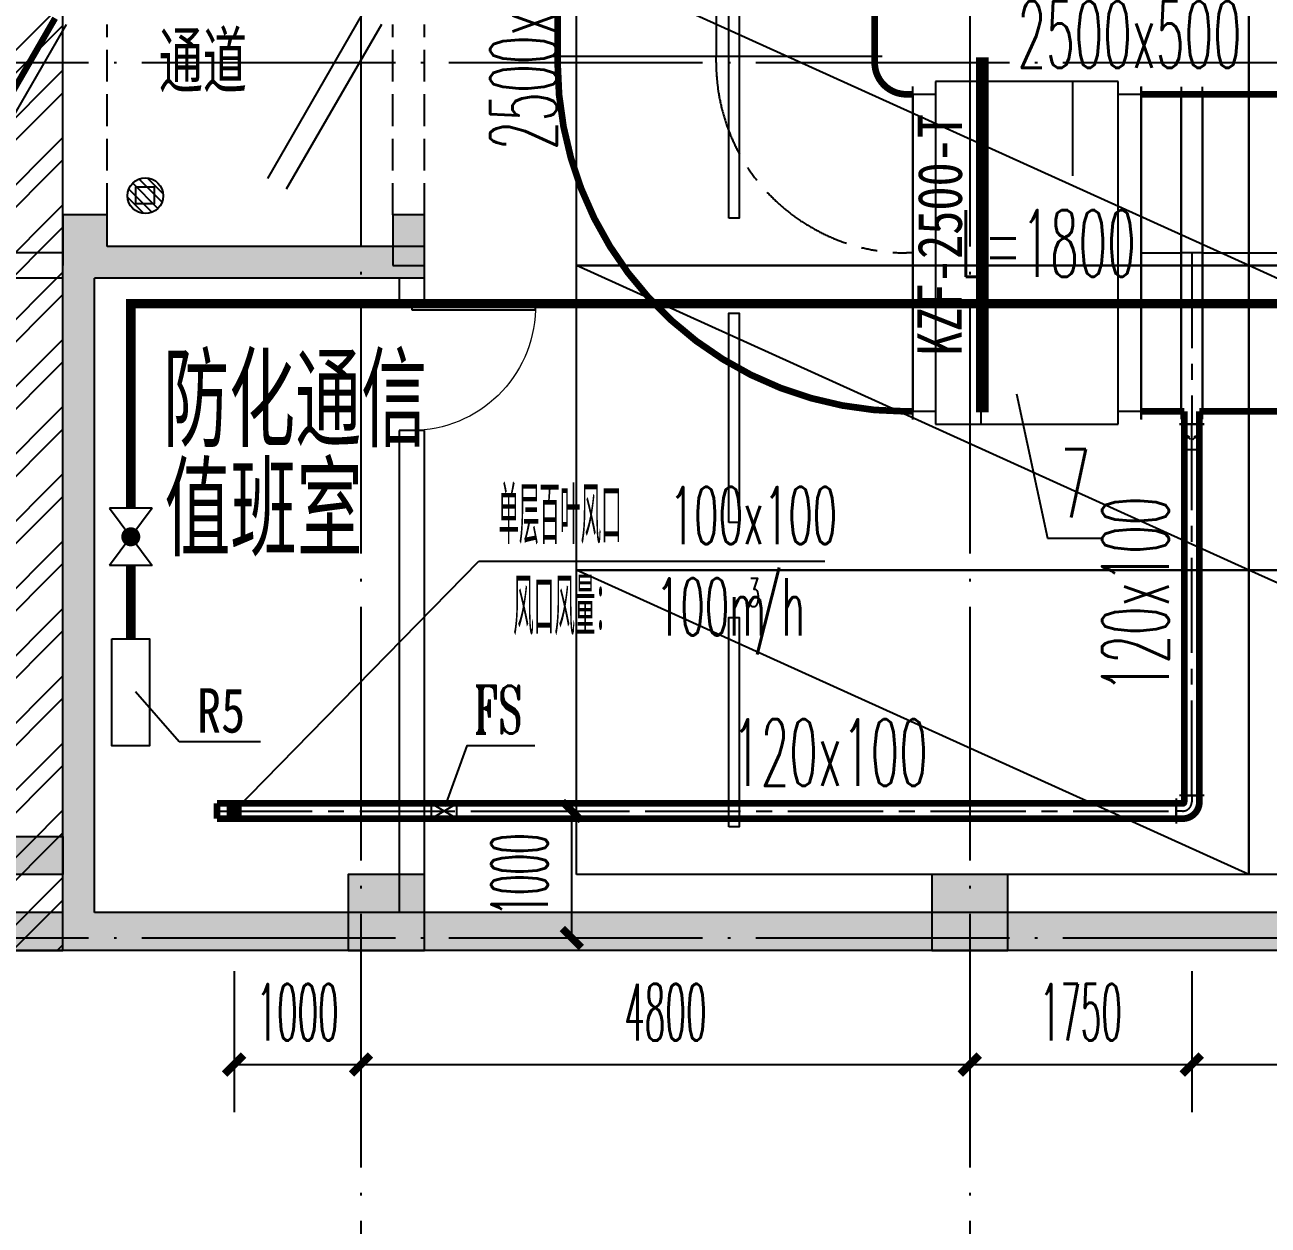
# Model space of a CAD drawing. Extents: x -888467 to -675969, y -675351 to -419232.
# Drawn here: x -827889 to -818087, y -492503 to -483041 of the extents above; entities that cross this region are included whole.
import ezdxf
from ezdxf.enums import TextEntityAlignment as Align

# ---------------------------------------------------------------- set-up
doc = ezdxf.new("R2010")
doc.units = 0
doc.header["$LTSCALE"] = 1000
for name, pattern in [('CENTER2', [1.125, 0.75, -0.125, 0.125, -0.125]), ('DASH', [0.35, 0.25, -0.1]), ('DOTE', [2.42, 2, -0.2, 0.02, -0.2])]:
    doc.linetypes.add(name, pattern=pattern)
doc.layers.get('0').update_dxf_attribs({"linetype": 'CONTINUOUS'})
doc.layers.get('Defpoints').update_dxf_attribs({"linetype": 'CONTINUOUS'})
for name, color, linetype in [('A-Pkng-Bdry', 132, 'CONTINUOUS'), ('A-WALL-PATT', 252, 'CONTINUOUS'), ('ACS_CN_FM', 3, 'CONTINUOUS'), ('ACS_COM', 7, 'CONTINUOUS'), ('ACS_COM_BZ', 3, 'CONTINUOUS'), ('DIM_LEAD', 3, 'CONTINUOUS'), ('DOTE', 252, 'CONTINUOUS'), ('DUCT-排风风口', 7, 'CONTINUOUS'), ('DUCT-送风中心线', 5, 'CENTER2'), ('DUCT-送风标注', 3, 'CONTINUOUS'), ('DUCT-送风法兰', 3, 'CONTINUOUS'), ('DUCT-送风管', 4, 'CONTINUOUS'), ('DUCT-送风管端线', 3, 'CONTINUOUS'), ('DUCT-送风阀门', 7, 'CONTINUOUS'), ('HZ', 3, 'CONTINUOUS'), ('PIPE-暖供水', 3, 'CONTINUOUS'), ('PUB_HATCH', 8, 'CONTINUOUS'), ('TH_DIM', 3, 'CONTINUOUS'), ('停车', 32, 'CONTINUOUS'), ('建筑层', 253, 'CONTINUOUS'), ('抗震支吊架', 2, 'CONTINUOUS'), ('结构柱子', 253, 'CONTINUOUS'), ('设备编号', 3, 'CONTINUOUS'), ('风量标注', 3, 'CONTINUOUS')]:
    doc.layers.add(name, color=color, linetype=linetype)
doc.styles.add('-黑体', font='', dxfattribs={"width": 0.8})
doc.styles.add('_TCH_DIM_T3', font='simplex.shx', dxfattribs={"width": 0.423529, "bigfont": 'gbcbig.shx'})
doc.styles.add('hxd', font='simplex.shx', dxfattribs={"width": 0.5, "bigfont": 'gbcbig.shx'})
doc.styles.add('HZF', font='simplex.shx', dxfattribs={"width": 0.5, "bigfont": 'gbcbig.shx'})
doc.styles.add('kzcad', font='', dxfattribs={"width": 0.8})
doc.styles.add('romant', font='romant.shx', dxfattribs={"width": 0.8, "bigfont": 'gbcbig.shx'})
doc.styles.get("Standard").update_dxf_attribs({"font": 'GBENOR', "bigfont": 'GBCBIG'})
doc.styles.get('-黑体').set_extended_font_data('SimHei')
doc.styles.get('kzcad').set_extended_font_data('SimSun')
doc.dimstyles.new('_TCH_ARCH&&150', dxfattribs={"dimtxt": 446.25, "dimasz": 150, "dimexe": 375, "dimexo": 450, "dimgap": 189.375, "dimtad": 1, "dimdec": 0, "dimzin": 0, "dimdsep": 46, "dimtxsty": '_TCH_DIM_T3', "dimblk": 'ARCHTICK', "dimcen": 0.09, "dimclrt": 7, "dimazin": 2, "dimtfac": 1, "dimtdec": 0, "dimtix": 1, "dimtmove": 2, "dimatfit": 3, "dimfxl": 1, "dimtolj": 1, "dimtzin": 0, "dimarcsym": 0})
pattern_1 = [(0, (-1303341.21, -1522689.866), (39.6875, 79.375), [0, -79.375])]

# ---------------------------------------------------------------- blocks, each defined once
blk = doc.blocks.new('ltcw')
at = {"layer": 'A-Pkng-Bdry', "color": 252}
blk.add_line((28605.2, 362729.5), (26205.2, 357429.5), dxfattribs=at)
for points in [[(28605.2, 357429.5), (26205.2, 357429.5), (26205.2, 362729.5), (28605.2, 362729.5)], [(28230.6, 358629.5), (26579.8, 358629.5), (26579.8, 358709.8), (28230.6, 358709.8)]]:
    blk.add_lwpolyline(points, close=True, dxfattribs=at)
blk = doc.blocks.new('$TwtSys$00000329')
for p, q in [((66.4, -66.3, 0), (-66.5, 66.6, 0)), ((87, -32.2, 0), (-32.9, 87.7, 0)), ((92.2, 11.6, 0), (11.4, 92.4, 0)), ((35, -87.1, 0), (-87.3, 35.2, 0)), ((-7.7, -94, 0), (-91.8, -9.9, 0))]:
    blk.add_line(p, q)
at = {"elevation": 0}
blk.add_lwpolyline([(-50.9, 47.6), (45.5, 47.6), (45.5, -42), (-50.9, -42)], close=True, dxfattribs=at)
blk.add_circle((0, 0.1, 0), 93.9)
blk = doc.blocks.new('QF1')
for p, q in [((-1.5, -1.125), (1.5, 1.125)), ((-1.5, 1.125), (1.5, -1.125)), ((-1.5, -1.125), (-1.5, 1.125)), ((1.5, -1.125), (1.5, 1.125))]:
    blk.add_line(p, q)
at = {"const_width": 0.5}
for points in [[(-0.25, 0, -1), (0.25, 0, -0.145221)], [(-0.25, 0, 1), (0.25, 0, 0.145221)]]:
    blk.add_lwpolyline(points, format="xyb", dxfattribs=at)
blk = doc.blocks.new('A$C2B1B7B0A')
at = {"layer": '结构柱子'}
h = blk.add_hatch(color=253, dxfattribs=at)
h.dxf.hatch_style = 1
h.paths.add_polyline_path([(31900, 10600), (31300, 10600), (31300, 10000), (31900, 10000)])
h = blk.add_hatch(color=253, dxfattribs=at)
h.dxf.hatch_style = 1
h.paths.add_polyline_path([(36500, 10600), (35900, 10600), (35900, 10000), (36500, 10000)])
at = {"layer": '结构柱子', "color": 253}
for points in [[(31900, 10601), (31300, 10601), (31300, 10001), (31900, 10001)], [(36500, 10600), (35900, 10600), (35900, 10000), (36500, 10000)]]:
    blk.add_lwpolyline(points, close=True, dxfattribs=at)
blk = doc.blocks.new('_ArchTick')
at = {"color": 0, "linetype": 'ByBlock', "const_width": 0.4}
blk.add_lwpolyline([(-0.5, -0.5), (0.5, 0.5)], dxfattribs=at)
blk = doc.blocks.new('*D506')
at = {"layer": 'Defpoints', "color": 0, "transparency": 16777216}
for p in [(-818689.1, -490051.2), (-816689.1, -490051.2), (-816689.1, -491237)]:
    blk.add_point(p, dxfattribs=at)
at = {"layer": 'TH_DIM', "color": 0, "lineweight": -2, "transparency": 16777216}
for p, q in [((-818689.1, -490501.2), (-818689.1, -491612)), ((-816689.1, -490501.2), (-816689.1, -491612)), ((-818689.1, -491237), (-816689.1, -491237))]:
    blk.add_line(p, q, dxfattribs=at)
at = {"layer": 'TH_DIM', "color": 0, "lineweight": -2, "transparency": 16777216, "xscale": 150, "yscale": 150, "zscale": 150, "rotation": 180}
blk.add_blockref('_ArchTick', (-818689.1, -491237), dxfattribs=at)
at = {"layer": 'TH_DIM', "color": 0, "lineweight": -2, "transparency": 16777216, "xscale": 150, "yscale": 150, "zscale": 150}
blk.add_blockref('_ArchTick', (-816689.1, -491237), dxfattribs=at)
at = {"layer": 'TH_DIM', "color": 7, "transparency": 16777216, "insert": (-817689.1, -490824.5), "char_height": 446.25, "attachment_point": 5, "style": '_TCH_DIM_T3'}
blk.add_mtext('\\A1;2000', dxfattribs=at)
blk = doc.blocks.new('*D507')
at = {"layer": 'Defpoints', "color": 0, "transparency": 16777216}
for p in [(-820439.1, -490051.2), (-818689.1, -490051.2), (-818689.1, -491237)]:
    blk.add_point(p, dxfattribs=at)
at = {"layer": 'TH_DIM', "color": 0, "lineweight": -2, "transparency": 16777216}
for p, q in [((-820439.1, -490501.2), (-820439.1, -491612)), ((-818689.1, -490501.2), (-818689.1, -491612)), ((-820439.1, -491237), (-818689.1, -491237))]:
    blk.add_line(p, q, dxfattribs=at)
at = {"layer": 'TH_DIM', "color": 0, "lineweight": -2, "transparency": 16777216, "xscale": 150, "yscale": 150, "zscale": 150, "rotation": 180}
blk.add_blockref('_ArchTick', (-820439.1, -491237), dxfattribs=at)
at = {"layer": 'TH_DIM', "color": 0, "lineweight": -2, "transparency": 16777216, "xscale": 150, "yscale": 150, "zscale": 150}
blk.add_blockref('_ArchTick', (-818689.1, -491237), dxfattribs=at)
at = {"layer": 'TH_DIM', "color": 7, "transparency": 16777216, "insert": (-819564.1, -490824.5), "char_height": 446.25, "attachment_point": 5, "style": '_TCH_DIM_T3'}
blk.add_mtext('\\A1;1750', dxfattribs=at)
blk = doc.blocks.new('*D508')
at = {"layer": 'Defpoints', "color": 0, "transparency": 16777216}
for p in [(-825239.1, -490051.2), (-820439.1, -490051.2), (-820439.1, -491237)]:
    blk.add_point(p, dxfattribs=at)
at = {"layer": 'TH_DIM', "color": 0, "lineweight": -2, "transparency": 16777216}
for p, q in [((-825239.1, -490501.2), (-825239.1, -491612)), ((-820439.1, -490501.2), (-820439.1, -491612)), ((-825239.1, -491237), (-820439.1, -491237))]:
    blk.add_line(p, q, dxfattribs=at)
at = {"layer": 'TH_DIM', "color": 0, "lineweight": -2, "transparency": 16777216, "xscale": 150, "yscale": 150, "zscale": 150, "rotation": 180}
blk.add_blockref('_ArchTick', (-825239.1, -491237), dxfattribs=at)
at = {"layer": 'TH_DIM', "color": 0, "lineweight": -2, "transparency": 16777216, "xscale": 150, "yscale": 150, "zscale": 150}
blk.add_blockref('_ArchTick', (-820439.1, -491237), dxfattribs=at)
at = {"layer": 'TH_DIM', "color": 7, "transparency": 16777216, "insert": (-822839.1, -490824.5), "char_height": 446.25, "attachment_point": 5, "style": '_TCH_DIM_T3'}
blk.add_mtext('\\A1;4800', dxfattribs=at)
blk = doc.blocks.new('*D509')
at = {"layer": 'Defpoints', "color": 0, "transparency": 16777216}
for p in [(-826239.1, -490051.2), (-825239.1, -490051.2), (-825239.1, -491237)]:
    blk.add_point(p, dxfattribs=at)
at = {"layer": 'TH_DIM', "color": 0, "lineweight": -2, "transparency": 16777216}
for p, q in [((-826239.1, -490501.2), (-826239.1, -491612)), ((-825239.1, -490501.2), (-825239.1, -491612)), ((-826239.1, -491237), (-825239.1, -491237))]:
    blk.add_line(p, q, dxfattribs=at)
at = {"layer": 'TH_DIM', "color": 0, "lineweight": -2, "transparency": 16777216, "xscale": 150, "yscale": 150, "zscale": 150, "rotation": 180}
blk.add_blockref('_ArchTick', (-826239.1, -491237), dxfattribs=at)
at = {"layer": 'TH_DIM', "color": 0, "lineweight": -2, "transparency": 16777216, "xscale": 150, "yscale": 150, "zscale": 150}
blk.add_blockref('_ArchTick', (-825239.1, -491237), dxfattribs=at)
at = {"layer": 'TH_DIM', "color": 7, "transparency": 16777216, "insert": (-825739.1, -490824.5), "char_height": 446.25, "attachment_point": 5, "style": '_TCH_DIM_T3'}
blk.add_mtext('\\A1;1000', dxfattribs=at)
blk = doc.blocks.new('*D519')
at = {"layer": 'Defpoints', "color": 0, "transparency": 16777216}
for p in [(-824762.7, -489238.7), (-823576.9, -489238.7), (-824762.7, -490238.7)]:
    blk.add_point(p, dxfattribs=at)
at = {"layer": 'TH_DIM', "color": 0, "lineweight": -2, "transparency": 16777216}
for p, q in [((-824312.7, -489238.7), (-823201.9, -489238.7)), ((-823576.9, -490238.7), (-823576.9, -489238.7)), ((-824312.7, -490238.7), (-823201.9, -490238.7))]:
    blk.add_line(p, q, dxfattribs=at)
at = {"layer": 'TH_DIM', "color": 0, "lineweight": -2, "transparency": 16777216, "xscale": 150, "yscale": 150, "zscale": 150}
for p, rotation in [((-823576.9, -489238.7), 90), ((-823576.9, -490238.7), 270)]:
    blk.add_blockref('_ArchTick', p, dxfattribs=dict(at, rotation=rotation))
at = {"layer": 'TH_DIM', "color": 7, "transparency": 16777216, "insert": (-823989.4, -489738.7), "char_height": 446.25, "attachment_point": 5, "rotation": 90, "style": '_TCH_DIM_T3'}
blk.add_mtext('\\A1;1000', dxfattribs=at)
blk = doc.blocks.new('$DorLib2D$00000180')
at = {"color": 0}
for p, q in [((-0.5571, 0.2418), (0.3089, 0.7418)), ((-0.5, 0.1429), (0.366, 0.6429))]:
    blk.add_line(p, q, dxfattribs=at)
blk = doc.blocks.new('$DorLib2D$00000193')
at = {"color": 0}
blk.add_line((-0.5, 0.1), (0.366, 0.6), dxfattribs=at)
at = {"color": 0, "const_width": 0.0333}
blk.add_lwpolyline([(-0.5333, 0.1577), (0.3327, 0.6577)], dxfattribs=at)
blk = doc.blocks.new('$DorLib2D$00000001')
for p, q in [((0.45, 0.975), (0.5, 0.975)), ((0.45, 0), (0.45, 0.975)), ((0.5, 0), (0.5, 0.975)), ((0.5, 0), (0.45, 0))]:
    blk.add_line(p, q)
at = {"lineweight": 13}
blk.add_arc((0.475, 0), 0.975, 91.46928, 180, dxfattribs=at)
blk = doc.blocks.new('$风口$00000108')
for p, q in [((-250, 135), (-190, 75)), ((-250, -135), (-250, 135)), ((200, 25), (-190, 25)), ((250, 135), (200, 75)), ((250, 135), (250, -135)), ((-250, -135), (-190, -75)), ((250, -135), (-250, -135)), ((200, -25), (-190, -25)), ((200, -75), (250, -135))]:
    blk.add_line(p, q)
at = {"linetype": 'Continuous'}
blk.add_line((250, 135), (-250, 135), dxfattribs=at)
at = {"lineweight": 40}
for p, q in [((-190, 75), (200, 75)), ((-190, -75), (-190, 75)), ((200, 75), (200, -75)), ((-190, -75), (200, -75))]:
    blk.add_line(p, q, dxfattribs=at)

msp = doc.modelspace()

# ---------------------------------------------------------------- hatches: boundary and pattern name
at = {"layer": 'A-WALL-PATT'}
for points in [[(-827239.1, -484788.7), (-827239.1, -484538.7), (-827589.1, -484538.7), (-827589.1, -484938.7), (-827389.1, -484922.1)], [(-824739.1, -484938.7), (-824739.1, -484538.7), (-824989.1, -484538.7), (-824989.1, -484938.7)], [(-824739.1, -484788.7), (-827239.1, -484788.7), (-827389.1, -484922.1), (-827339.1, -485038.7), (-824739.1, -485038.7)], [(-827464.1, -490138.7), (-827339.1, -490038.7), (-827339.1, -485038.7), (-827389.1, -484922.1), (-827589.1, -484938.7), (-827589.1, -490038.7)]]:
    msp.add_hatch(color=256, dxfattribs=at).paths.add_polyline_path(points)
at = {"layer": 'PIPE-暖供水', "linetype": 'Continuous'}
for points in [[(-827054, -485238.7), (-827091.5, -485238.7), (-827091.5, -485201.2)], [(-827054, -485238.7), (-827054, -485201.2), (-827091.5, -485201.2)]]:
    msp.add_hatch(color=256, dxfattribs=at).paths.add_polyline_path(points)
at = {"layer": 'PUB_HATCH'}
for points in [[(-827464.1, -490138.7), (-827589.1, -490038.7), (-830139.1, -490038.7), (-830139.1, -490338.7), (-827464.1, -490338.7)], [(-824839.1, -490338.7), (-824839.1, -490038.7), (-827339.1, -490038.7), (-827464.1, -490138.7), (-827464.1, -490338.7)], [(-775372.4, -490138.7), (-775539.1, -490038.7), (-824839.1, -490038.7), (-824839.1, -490338.7), (-775439.1, -490338.7)]]:
    msp.add_hatch(color=256, dxfattribs=at).paths.add_polyline_path(points)
at = {"layer": '建筑层'}
h = msp.add_hatch(dxfattribs=at)
h.set_pattern_fill('金属', color=253, scale=150)
h.set_pattern_definition([(45, (-2303341.2, -1522689.87), (-265.16504, 265.16504), []), (45, (-2303164.44, -1522689.87), (-265.16504, 265.16504), [])])
h.paths.add_polyline_path([(-856639.1, -500338.7), (-833339.1, -500338.7), (-833339.1, -490338.7), (-827589.1, -490338.7), (-827589.1, -464588.7), (-825339.1, -464588.7), (-825339.1, -456938.7), (-813289.1, -456938.7), (-813289.1, -457938.7), (-801039.1, -457938.7), (-801039.1, -453838.7), (-807889.1, -453838.7), (-807889.1, -445457.1), (-815151.3, -445457.1), (-814951.2, -445593), (-814666.4, -445817.7), (-814469.8, -445998), (-814237.9, -446243.2), (-814047.2, -446477.9), (-813868.8, -446733.2), (-813699, -447020.2), (-813530.3, -447370.3), (-813413.2, -447676.8), (-813239.1, -447934.9), (-813266.1, -448233.3), (-813239.1, -448388.7), (-813208.8, -448629.7), (-813189.1, -448809.9), (-813189.4, -448984.8), (-813189.1, -449038.7), (-813189.1, -453838.7), (-856639.1, -453838.7)])
h.paths.add_polyline_path([(-832839.1, -482538.7), (-839239.1, -482538.7), (-839239.1, -479588.7), (-832839.1, -479588.7)], flags=16)
h.paths.add_polyline_path([(-832839.1, -461638.7), (-839239.1, -461638.7), (-839239.1, -464588.7), (-832839.1, -464588.7)], flags=16)
at = {"layer": '建筑层', "linetype": 'DASH'}
h = msp.add_hatch(dxfattribs=at)
h.set_pattern_fill('DOTS', color=253, scale=50)
h.set_pattern_definition(pattern_1)
h.paths.add_polyline_path([(-831739.1, -489738.7), (-831739.1, -489438.7), (-848539.1, -489438.7), (-848539.1, -489738.7)])
h.paths.add_polyline_path([(-827589.1, -489738.7), (-827589.1, -489438.7), (-830239.1, -489438.7), (-830239.1, -489738.7)])
h = msp.add_hatch(dxfattribs=at)
h.set_pattern_fill('DOTS', color=253, scale=50)
h.set_pattern_definition(pattern_1)
h.paths.add_polyline_path([(-831739.1, -489738.7), (-831739.1, -489438.7), (-848539.1, -489438.7), (-848539.1, -489738.7)])
h.paths.add_polyline_path([(-827589.1, -489738.7), (-827589.1, -489438.7), (-830239.1, -489438.7), (-830239.1, -489738.7)])
at = {"layer": '建筑层'}
h = msp.add_hatch(color=253, dxfattribs=at)
h.dxf.hatch_style = 1
h.paths.add_polyline_path([(-824739.1, -489738.7), (-825339.1, -489738.7), (-825339.1, -490338.7), (-824739.1, -490338.7)])
h = msp.add_hatch(color=253, dxfattribs=at)
h.dxf.hatch_style = 1
h.paths.add_polyline_path([(-820139.1, -489738.7), (-820739.1, -489738.7), (-820739.1, -490338.7), (-820139.1, -490338.7)])

# ---------------------------------------------------------------- linework, layer by layer
at = {"layer": 'ACS_COM_BZ'}
for p, q in [((-824683.5, -489298.7, 3000), (-824683.5, -489178.7, 3000)), ((-824683.5, -489298.7, 3000), (-824483.5, -489178.7, 3000)), ((-824683.5, -489178.7, 3000), (-824483.5, -489298.7, 3000)), ((-824483.5, -489298.7, 3000), (-824483.5, -489178.7, 3000))]:
    msp.add_line(p, q, dxfattribs=at)
at = {"layer": 'DIM_LEAD'}
for p, q in [((-826673.8, -488691.9, 945.6), (-827016.7, -488298.4, 3945.6)), ((-826032.5, -488691.9, 945.6), (-826673.8, -488691.9, 945.6))]:
    msp.add_line(p, q, dxfattribs=at)
at = {"layer": 'DOTE', "linetype": 'DOTE'}
for p, q in [((-825239.1, -448908.1), (-825239.1, -497433.1)), ((-820439.1, -448908.1), (-820439.1, -497433.1)), ((-860846.2, -483338.7), (-713239.1, -483338.7)), ((-860846.2, -490238.7), (-713239.1, -490238.7))]:
    msp.add_line(p, q, dxfattribs=at)
at = {"layer": 'DUCT-送风中心线'}
for p, q in [((-822439.1, -481738.7), (-822439.1, -483288.5)), ((-822439.1, -483338.7), (-822439.1, -483288.7)), ((-820889.1, -484838.7), (-820939.1, -484838.7)), ((-819088.5, -484838.7), (-818773.3, -484838.7)), ((-818689.1, -484838.7), (-818773.1, -484838.7)), ((-818605.1, -484838.7), (-818689.1, -484838.7)), ((-818689.1, -484838.7), (-818689.1, -486188.7)), ((-818604.9, -484838.7), (-810214.3, -484838.7)), ((-818689.1, -489116.5), (-818689.1, -486188.9)), ((-818689.1, -489116.7), (-818689.1, -489166.7)), ((-826373.3, -489238.7), (-818811.3, -489238.7)), ((-818761.1, -489238.7), (-818811.1, -489238.7))]:
    msp.add_line(p, q, dxfattribs=at)
for centre, radius, start, end in [((-820939.1, -483338.7), 1500, 180, 270), ((-818761.1, -489166.7), 72, 270, 0)]:
    msp.add_arc(centre, radius, start, end, dxfattribs=at)
at = {"layer": 'DUCT-送风标注', "color": 3, "elevation": 0}
msp.add_lwpolyline([(-827202.9, -487881), (-826905.2, -487881), (-826905.2, -488724.6), (-827202.9, -488724.6)], close=True, dxfattribs=at)
at = {"layer": 'DUCT-送风法兰'}
for p, q in [((-823749.1, -483288.6), (-821129.1, -483288.6)), ((-820889, -486148.7), (-820889, -483528.7)), ((-820888.8, -486148.7), (-820888.8, -483528.7)), ((-819088.6, -486148.7), (-819088.6, -483528.7)), ((-818773.2, -483528.7), (-818773.2, -486148.7)), ((-818605, -486148.7), (-818605, -483528.7)), ((-818786.6, -486188.6), (-818591.6, -486188.6)), ((-818786.6, -486188.8), (-818591.6, -486188.8)), ((-818591.6, -486188.8), (-818786.6, -486188.8)), ((-818591.6, -489116.6), (-818786.6, -489116.6)), ((-818811.2, -489141.2), (-818811.2, -489336.2))]:
    msp.add_line(p, q, dxfattribs=at)
at = {"layer": 'DUCT-送风管'}
for p, q in [((-818749.1, -486388.9, -3000), (-818749.1, -486188.9, -3000)), ((-818629.1, -486188.9, -3000), (-818629.1, -486388.9, -3000))]:
    msp.add_line(p, q, dxfattribs=at)
at = {"layer": 'DUCT-送风管', "const_width": 52.5}
for points in [[(-823689.1, -481738.7), (-823689.1, -483288.5)], [(-821189.1, -483288.5), (-821189.1, -481738.7)], [(-823689.1, -483338.7), (-823689.1, -483288.7)], [(-821189.1, -483288.7), (-821189.1, -483338.7)], [(-820939.1, -483588.7), (-820889.1, -483588.7)], [(-818773.3, -483588.7), (-819088.5, -483588.7)], [(-818773.1, -483588.7), (-818605.1, -483588.7)], [(-810214.3, -483588.7), (-818604.9, -483588.7)], [(-820889.1, -486088.7), (-820939.1, -486088.7)], [(-819088.5, -486088.7), (-818773.3, -486088.7)], [(-818749.1, -486088.7), (-818773.1, -486088.7)], [(-818749.1, -486188.7), (-818749.1, -486088.7)], [(-818605.1, -486088.7), (-818629.1, -486088.7)], [(-818629.1, -486088.7), (-818629.1, -486188.7)], [(-818604.9, -486088.7), (-810214.3, -486088.7)], [(-818749.1, -486188.9), (-818749.1, -489116.5)], [(-818629.1, -489116.5), (-818629.1, -486188.9)], [(-818749.1, -489166.7), (-818749.1, -489116.7)], [(-818629.1, -489116.7), (-818629.1, -489166.7)], [(-818811.3, -489178.7), (-826373.3, -489178.7)], [(-826373.3, -489178.7), (-826373.3, -489298.7)], [(-818811.1, -489178.7), (-818761.1, -489178.7)], [(-826373.3, -489298.7), (-818811.3, -489298.7)], [(-818761.1, -489298.7), (-818811.1, -489298.7)]]:
    msp.add_lwpolyline(points, dxfattribs=at)
at = {"layer": 'DUCT-送风管', "extrusion": (0, 0, -1), "const_width": 52.5}
for points in [[(820939.1, -486088.7, 0.414214), (823689.1, -483338.7)], [(820939.1, -483588.7, 0.414214), (821189.1, -483338.7)], [(818749.1, -489166.7, 0.414214), (818761.1, -489178.7)], [(818629.1, -489166.7, 0.414214), (818761.1, -489298.7)]]:
    msp.add_lwpolyline(points, format="xyb", dxfattribs=at)
at = {"layer": 'DUCT-送风管端线'}
for p, q in [((-823689.1, -483288.5), (-821189.1, -483288.5)), ((-823689.1, -483288.7), (-821189.1, -483288.7)), ((-820889.1, -486088.7), (-820889.1, -483588.7)), ((-820888.7, -483588.7), (-820888.7, -486088.7)), ((-819088.7, -483588.7), (-819088.7, -486088.7)), ((-819088.5, -483588.7), (-819088.5, -486088.7)), ((-818773.3, -486088.7), (-818773.3, -483588.7)), ((-818773.1, -486088.7), (-818773.1, -483588.7)), ((-818605.1, -483588.7), (-818605.1, -486088.7)), ((-818604.9, -483588.7), (-818604.9, -486088.7)), ((-818629.1, -486188.7), (-818749.1, -486188.7)), ((-818749.1, -486188.9, -3000), (-818629.1, -486188.9, -3000)), ((-818629.1, -486188.9), (-818749.1, -486188.9)), ((-818749.1, -486388.9, -3000), (-818629.1, -486388.9, -3000)), ((-818749.1, -489116.5), (-818629.1, -489116.5)), ((-818629.1, -489116.7), (-818749.1, -489116.7)), ((-818811.3, -489298.7), (-818811.3, -489178.7)), ((-818811.1, -489298.7), (-818811.1, -489178.7))]:
    msp.add_line(p, q, dxfattribs=at)
at = {"layer": 'DUCT-送风阀门'}
for p, q in [((-820888.7, -486151.2), (-820888.7, -483526.2)), ((-820708.7, -483488.7), (-820708.7, -486188.7)), ((-819268.7, -483488.7), (-820708.7, -483488.7)), ((-819628.7, -483488.7), (-819628.7, -484231.2)), ((-819268.7, -486188.7), (-819268.7, -483488.7)), ((-819088.7, -483526.2), (-819088.7, -486151.2)), ((-820888.7, -483588.7), (-820708.7, -483588.7)), ((-819268.7, -483588.7), (-819088.7, -483588.7)), ((-820348.7, -486188.7), (-820348.7, -485446.2)), ((-820708.7, -486088.7), (-820888.7, -486088.7)), ((-819088.7, -486088.7), (-819268.7, -486088.7)), ((-820708.7, -486188.7), (-819268.7, -486188.7)), ((-818698.1, -486309.9, -3000), (-818740.1, -486267.9, -3000)), ((-818680.1, -486309.9, -3000), (-818638.1, -486267.9, -3000)), ((-818725.7, -486288, -3000), (-818725.4, -486286.8, -3000)), ((-818725.7, -486289.2, -3000), (-818725.7, -486288, -3000)), ((-818725.6, -486290.5, -3000), (-818725.7, -486289.2, -3000)), ((-818725.1, -486291.7, -3000), (-818725.6, -486290.5, -3000)), ((-818725.4, -486286.8, -3000), (-818724.9, -486285.6, -3000)), ((-818724.5, -486292.8, -3000), (-818725.1, -486291.7, -3000)), ((-818724.9, -486285.6, -3000), (-818724.1, -486284.6, -3000)), ((-818723.7, -486293.7, -3000), (-818724.5, -486292.8, -3000)), ((-818724.1, -486284.6, -3000), (-818723.2, -486283.7, -3000)), ((-818722.7, -486294.5, -3000), (-818723.7, -486293.7, -3000)), ((-818723.6, -486288.3, -3000), (-818723.4, -486287.5, -3000)), ((-818723.6, -486289.1, -3000), (-818723.6, -486288.3, -3000)), ((-818723.5, -486290, -3000), (-818723.6, -486289.1, -3000)), ((-818723.2, -486290.8, -3000), (-818723.5, -486290, -3000)), ((-818723.4, -486287.5, -3000), (-818723, -486286.7, -3000)), ((-818723.2, -486283.7, -3000), (-818722.1, -486283, -3000)), ((-818722.8, -486291.5, -3000), (-818723.2, -486290.8, -3000)), ((-818723, -486286.7, -3000), (-818722.5, -486286, -3000)), ((-818722.2, -486292.2, -3000), (-818722.8, -486291.5, -3000)), ((-818721.6, -486295.1, -3000), (-818722.7, -486294.5, -3000)), ((-818722.5, -486286, -3000), (-818721.9, -486285.4, -3000)), ((-818722.3, -486288.5, -3000), (-818722.1, -486287.9, -3000)), ((-818722.3, -486289.1, -3000), (-818722.3, -486288.5, -3000)), ((-818722.2, -486289.7, -3000), (-818722.3, -486289.1, -3000)), ((-818722, -486290.3, -3000), (-818722.2, -486289.7, -3000)), ((-818721.5, -486292.7, -3000), (-818722.2, -486292.2, -3000)), ((-818722.1, -486283, -3000), (-818721, -486282.5, -3000)), ((-818722.1, -486287.9, -3000), (-818721.9, -486287.3, -3000)), ((-818721.7, -486290.8, -3000), (-818722, -486290.3, -3000)), ((-818721.9, -486285.4, -3000), (-818721.2, -486284.9, -3000)), ((-818721.9, -486287.3, -3000), (-818721.5, -486286.8, -3000)), ((-818721.3, -486291.3, -3000), (-818721.7, -486290.8, -3000)), ((-818720.4, -486295.5, -3000), (-818721.6, -486295.1, -3000)), ((-818721.5, -486286.8, -3000), (-818721.1, -486286.4, -3000)), ((-818720.8, -486293.1, -3000), (-818721.5, -486292.7, -3000)), ((-818720.8, -486291.6, -3000), (-818721.3, -486291.3, -3000)), ((-818721.2, -486284.9, -3000), (-818720.4, -486284.6, -3000)), ((-818721.1, -486286.4, -3000), (-818720.6, -486286.1, -3000)), ((-818721, -486282.5, -3000), (-818719.7, -486282.3, -3000)), ((-818720.3, -486291.9, -3000), (-818720.8, -486291.6, -3000)), ((-818720, -486293.3, -3000), (-818720.8, -486293.1, -3000)), ((-818720.6, -486286.1, -3000), (-818720, -486285.8, -3000)), ((-818720.4, -486284.6, -3000), (-818719.5, -486284.4, -3000)), ((-818719.1, -486295.6, -3000), (-818720.4, -486295.5, -3000)), ((-818719.7, -486292.1, -3000), (-818720.3, -486291.9, -3000)), ((-818720, -486285.8, -3000), (-818719.4, -486285.7, -3000)), ((-818719.1, -486293.4, -3000), (-818720, -486293.3, -3000)), ((-818719.7, -486282.3, -3000), (-818718.5, -486282.3, -3000)), ((-818719.1, -486292.1, -3000), (-818719.7, -486292.1, -3000)), ((-818719.5, -486284.4, -3000), (-818718.7, -486284.4, -3000)), ((-818719.4, -486285.7, -3000), (-818718.8, -486285.7, -3000)), ((-818718.5, -486292.1, -3000), (-818719.1, -486292.1, -3000)), ((-818718.2, -486293.3, -3000), (-818719.1, -486293.4, -3000)), ((-818717.8, -486295.5, -3000), (-818719.1, -486295.6, -3000)), ((-818718.8, -486285.7, -3000), (-818718.2, -486285.8, -3000)), ((-818718.7, -486284.4, -3000), (-818717.8, -486284.6, -3000)), ((-818718.5, -486282.3, -3000), (-818717.2, -486282.5, -3000)), ((-818717.9, -486291.9, -3000), (-818718.5, -486292.1, -3000)), ((-818718.2, -486285.8, -3000), (-818717.6, -486286.1, -3000)), ((-818717.4, -486293.1, -3000), (-818718.2, -486293.3, -3000)), ((-818717.4, -486291.6, -3000), (-818717.9, -486291.9, -3000)), ((-818717.8, -486284.6, -3000), (-818717, -486284.9, -3000)), ((-818716.6, -486295.1, -3000), (-818717.8, -486295.5, -3000)), ((-818717.6, -486286.1, -3000), (-818717.1, -486286.4, -3000)), ((-818716.9, -486291.3, -3000), (-818717.4, -486291.6, -3000)), ((-818716.7, -486292.7, -3000), (-818717.4, -486293.1, -3000)), ((-818717.2, -486282.5, -3000), (-818716.1, -486283, -3000)), ((-818717.1, -486286.4, -3000), (-818716.7, -486286.8, -3000)), ((-818717, -486284.9, -3000), (-818716.3, -486285.4, -3000)), ((-818716.5, -486290.8, -3000), (-818716.9, -486291.3, -3000)), ((-818716.7, -486286.8, -3000), (-818716.3, -486287.3, -3000)), ((-818716, -486292.2, -3000), (-818716.7, -486292.7, -3000)), ((-818715.5, -486294.5, -3000), (-818716.6, -486295.1, -3000)), ((-818716.2, -486290.3, -3000), (-818716.5, -486290.8, -3000)), ((-818716.3, -486285.4, -3000), (-818715.7, -486286, -3000)), ((-818716.3, -486287.3, -3000), (-818716.1, -486287.9, -3000)), ((-818716, -486289.7, -3000), (-818716.2, -486290.3, -3000)), ((-818716.1, -486283, -3000), (-818715, -486283.7, -3000)), ((-818716.1, -486287.9, -3000), (-818715.9, -486288.5, -3000)), ((-818715.9, -486289.1, -3000), (-818716, -486289.7, -3000)), ((-818715.4, -486291.5, -3000), (-818716, -486292.2, -3000)), ((-818715.9, -486288.5, -3000), (-818715.9, -486289.1, -3000)), ((-818715.7, -486286, -3000), (-818715.2, -486286.7, -3000)), ((-818714.5, -486293.7, -3000), (-818715.5, -486294.5, -3000)), ((-818715, -486290.8, -3000), (-818715.4, -486291.5, -3000)), ((-818715.2, -486286.7, -3000), (-818714.8, -486287.5, -3000)), ((-818715, -486283.7, -3000), (-818714.1, -486284.6, -3000)), ((-818714.7, -486290, -3000), (-818715, -486290.8, -3000)), ((-818714.8, -486287.5, -3000), (-818714.6, -486288.3, -3000)), ((-818714.6, -486289.1, -3000), (-818714.7, -486290, -3000)), ((-818714.6, -486288.3, -3000), (-818714.6, -486289.1, -3000)), ((-818713.7, -486292.8, -3000), (-818714.5, -486293.7, -3000)), ((-818714.1, -486284.6, -3000), (-818713.3, -486285.6, -3000)), ((-818713.1, -486291.7, -3000), (-818713.7, -486292.8, -3000)), ((-818713.3, -486285.6, -3000), (-818712.8, -486286.8, -3000)), ((-818712.6, -486290.5, -3000), (-818713.1, -486291.7, -3000)), ((-818712.8, -486286.8, -3000), (-818712.5, -486288, -3000)), ((-818712.5, -486289.2, -3000), (-818712.6, -486290.5, -3000)), ((-818712.5, -486288, -3000), (-818712.5, -486289.2, -3000)), ((-818665.7, -486288, -3000), (-818665.4, -486286.8, -3000)), ((-818665.7, -486289.2, -3000), (-818665.7, -486288, -3000)), ((-818665.6, -486290.5, -3000), (-818665.7, -486289.2, -3000)), ((-818665.1, -486291.7, -3000), (-818665.6, -486290.5, -3000)), ((-818665.4, -486286.8, -3000), (-818664.9, -486285.6, -3000)), ((-818664.5, -486292.8, -3000), (-818665.1, -486291.7, -3000)), ((-818664.9, -486285.6, -3000), (-818664.1, -486284.6, -3000)), ((-818663.7, -486293.7, -3000), (-818664.5, -486292.8, -3000)), ((-818664.1, -486284.6, -3000), (-818663.2, -486283.7, -3000)), ((-818662.7, -486294.5, -3000), (-818663.7, -486293.7, -3000)), ((-818663.6, -486288.3, -3000), (-818663.4, -486287.5, -3000)), ((-818663.6, -486289.1, -3000), (-818663.6, -486288.3, -3000)), ((-818663.5, -486290, -3000), (-818663.6, -486289.1, -3000)), ((-818663.2, -486290.8, -3000), (-818663.5, -486290, -3000)), ((-818663.4, -486287.5, -3000), (-818663, -486286.7, -3000)), ((-818663.2, -486283.7, -3000), (-818662.1, -486283, -3000)), ((-818662.8, -486291.5, -3000), (-818663.2, -486290.8, -3000)), ((-818663, -486286.7, -3000), (-818662.5, -486286, -3000)), ((-818662.2, -486292.2, -3000), (-818662.8, -486291.5, -3000)), ((-818661.6, -486295.1, -3000), (-818662.7, -486294.5, -3000)), ((-818662.5, -486286, -3000), (-818661.9, -486285.4, -3000)), ((-818662.3, -486288.5, -3000), (-818662.1, -486287.9, -3000)), ((-818662.3, -486289.1, -3000), (-818662.3, -486288.5, -3000)), ((-818662.2, -486289.7, -3000), (-818662.3, -486289.1, -3000)), ((-818662, -486290.3, -3000), (-818662.2, -486289.7, -3000)), ((-818661.5, -486292.7, -3000), (-818662.2, -486292.2, -3000)), ((-818662.1, -486283, -3000), (-818661, -486282.5, -3000)), ((-818662.1, -486287.9, -3000), (-818661.9, -486287.3, -3000)), ((-818661.7, -486290.8, -3000), (-818662, -486290.3, -3000)), ((-818661.9, -486285.4, -3000), (-818661.2, -486284.9, -3000)), ((-818661.9, -486287.3, -3000), (-818661.5, -486286.8, -3000)), ((-818661.3, -486291.3, -3000), (-818661.7, -486290.8, -3000)), ((-818660.4, -486295.5, -3000), (-818661.6, -486295.1, -3000)), ((-818661.5, -486286.8, -3000), (-818661.1, -486286.4, -3000)), ((-818660.8, -486293.1, -3000), (-818661.5, -486292.7, -3000)), ((-818660.8, -486291.6, -3000), (-818661.3, -486291.3, -3000)), ((-818661.2, -486284.9, -3000), (-818660.4, -486284.6, -3000)), ((-818661.1, -486286.4, -3000), (-818660.6, -486286.1, -3000)), ((-818661, -486282.5, -3000), (-818659.7, -486282.3, -3000)), ((-818660.3, -486291.9, -3000), (-818660.8, -486291.6, -3000)), ((-818660, -486293.3, -3000), (-818660.8, -486293.1, -3000)), ((-818660.6, -486286.1, -3000), (-818660, -486285.8, -3000)), ((-818660.4, -486284.6, -3000), (-818659.5, -486284.4, -3000)), ((-818659.1, -486295.6, -3000), (-818660.4, -486295.5, -3000)), ((-818659.7, -486292.1, -3000), (-818660.3, -486291.9, -3000)), ((-818660, -486285.8, -3000), (-818659.4, -486285.7, -3000)), ((-818659.1, -486293.4, -3000), (-818660, -486293.3, -3000)), ((-818659.7, -486282.3, -3000), (-818658.5, -486282.3, -3000)), ((-818659.1, -486292.1, -3000), (-818659.7, -486292.1, -3000)), ((-818659.5, -486284.4, -3000), (-818658.7, -486284.4, -3000)), ((-818659.4, -486285.7, -3000), (-818658.8, -486285.7, -3000)), ((-818658.5, -486292.1, -3000), (-818659.1, -486292.1, -3000)), ((-818658.2, -486293.3, -3000), (-818659.1, -486293.4, -3000)), ((-818657.8, -486295.5, -3000), (-818659.1, -486295.6, -3000)), ((-818658.8, -486285.7, -3000), (-818658.2, -486285.8, -3000)), ((-818658.7, -486284.4, -3000), (-818657.8, -486284.6, -3000)), ((-818658.5, -486282.3, -3000), (-818657.2, -486282.5, -3000)), ((-818657.9, -486291.9, -3000), (-818658.5, -486292.1, -3000)), ((-818658.2, -486285.8, -3000), (-818657.6, -486286.1, -3000)), ((-818657.4, -486293.1, -3000), (-818658.2, -486293.3, -3000)), ((-818657.4, -486291.6, -3000), (-818657.9, -486291.9, -3000)), ((-818657.8, -486284.6, -3000), (-818657, -486284.9, -3000)), ((-818656.6, -486295.1, -3000), (-818657.8, -486295.5, -3000)), ((-818657.6, -486286.1, -3000), (-818657.1, -486286.4, -3000)), ((-818656.9, -486291.3, -3000), (-818657.4, -486291.6, -3000)), ((-818656.7, -486292.7, -3000), (-818657.4, -486293.1, -3000)), ((-818657.2, -486282.5, -3000), (-818656.1, -486283, -3000)), ((-818657.1, -486286.4, -3000), (-818656.7, -486286.8, -3000)), ((-818657, -486284.9, -3000), (-818656.3, -486285.4, -3000)), ((-818656.5, -486290.8, -3000), (-818656.9, -486291.3, -3000)), ((-818656.7, -486286.8, -3000), (-818656.3, -486287.3, -3000)), ((-818656, -486292.2, -3000), (-818656.7, -486292.7, -3000)), ((-818655.5, -486294.5, -3000), (-818656.6, -486295.1, -3000)), ((-818656.2, -486290.3, -3000), (-818656.5, -486290.8, -3000)), ((-818656.3, -486285.4, -3000), (-818655.7, -486286, -3000)), ((-818656.3, -486287.3, -3000), (-818656.1, -486287.9, -3000)), ((-818656, -486289.7, -3000), (-818656.2, -486290.3, -3000)), ((-818656.1, -486283, -3000), (-818655, -486283.7, -3000)), ((-818656.1, -486287.9, -3000), (-818655.9, -486288.5, -3000)), ((-818655.9, -486289.1, -3000), (-818656, -486289.7, -3000)), ((-818655.4, -486291.5, -3000), (-818656, -486292.2, -3000)), ((-818655.9, -486288.5, -3000), (-818655.9, -486289.1, -3000)), ((-818655.7, -486286, -3000), (-818655.2, -486286.7, -3000)), ((-818654.5, -486293.7, -3000), (-818655.5, -486294.5, -3000)), ((-818655, -486290.8, -3000), (-818655.4, -486291.5, -3000)), ((-818655.2, -486286.7, -3000), (-818654.8, -486287.5, -3000)), ((-818655, -486283.7, -3000), (-818654.1, -486284.6, -3000)), ((-818654.7, -486290, -3000), (-818655, -486290.8, -3000)), ((-818654.8, -486287.5, -3000), (-818654.6, -486288.3, -3000)), ((-818654.6, -486289.1, -3000), (-818654.7, -486290, -3000)), ((-818654.6, -486288.3, -3000), (-818654.6, -486289.1, -3000)), ((-818653.7, -486292.8, -3000), (-818654.5, -486293.7, -3000)), ((-818654.1, -486284.6, -3000), (-818653.3, -486285.6, -3000)), ((-818653.1, -486291.7, -3000), (-818653.7, -486292.8, -3000)), ((-818653.3, -486285.6, -3000), (-818652.8, -486286.8, -3000)), ((-818652.6, -486290.5, -3000), (-818653.1, -486291.7, -3000)), ((-818652.8, -486286.8, -3000), (-818652.5, -486288, -3000)), ((-818652.5, -486289.2, -3000), (-818652.6, -486290.5, -3000)), ((-818652.5, -486288, -3000), (-818652.5, -486289.2, -3000))]:
    msp.add_line(p, q, dxfattribs=at)
at = {"layer": 'HZ', "color": 7, "elevation": 414.4}
msp.add_lwpolyline([(-823868.2, -488725.8), (-824404.9, -488725.8), (-824577.7, -489202.5)], dxfattribs=at)
at = {"layer": 'PIPE-暖供水', "linetype": 'Continuous', "ltscale": 1.5, "const_width": 75}
for points in [[(-827054, -485238.7), (-827054, -486852)], [(-812710, -485238.7), (-827054, -485238.7)], [(-827054, -487302), (-827054, -487881)]]:
    msp.add_lwpolyline(points, dxfattribs=at)
at = {"layer": '建筑层', "color": 253, "linetype": 'DASH'}
for p, q in [((-827589.1, -484538.7), (-827589.1, -483038.7)), ((-827239.1, -484538.7), (-827239.1, -483038.7)), ((-824989.1, -484538.7), (-824989.1, -483038.7)), ((-824739.1, -484538.7), (-824739.1, -483038.7))]:
    msp.add_line(p, q, dxfattribs=at)
at = {"layer": '建筑层', "color": 253}
for p, q in [((-827239.1, -484538.7), (-827589.1, -484538.7)), ((-827589.1, -484538.7), (-827589.1, -484938.7)), ((-827239.1, -484788.7), (-827239.1, -484538.7)), ((-824739.1, -484538.7), (-824989.1, -484538.7)), ((-824989.1, -484538.7), (-824989.1, -484938.7)), ((-824739.1, -484938.7), (-824739.1, -484538.7)), ((-824739.1, -484788.7), (-827239.1, -484788.7)), ((-824739.1, -485038.7), (-824739.1, -484788.7)), ((-827589.1, -484838.7), (-830039.1, -484838.7)), ((-827589.1, -490038.7), (-827589.1, -484938.7)), ((-824989.1, -484938.7), (-824739.1, -484938.7)), ((-827589.1, -485038.7), (-830039.1, -485038.7)), ((-824739.1, -485038.7), (-827339.1, -485038.7)), ((-827339.1, -490038.7), (-827339.1, -485038.7)), ((-824939.1, -485038.7), (-824939.1, -485238.7)), ((-824739.1, -485238.7), (-824739.1, -485038.7)), ((-824939.1, -485238.7), (-824739.1, -485238.7)), ((-824739.1, -486238.7), (-824939.1, -486238.7)), ((-824939.1, -486238.7), (-824939.1, -490038.7)), ((-824739.1, -490038.7), (-824739.1, -486238.7)), ((-827589.1, -490038.7), (-830139.1, -490038.7)), ((-824839.1, -490038.7), (-827339.1, -490038.7)), ((-775539.1, -490038.7), (-824839.1, -490038.7)), ((-827464.1, -490338.7), (-830139.1, -490338.7)), ((-824839.1, -490338.7), (-827464.1, -490338.7)), ((-775439.1, -490338.7), (-824839.1, -490338.7))]:
    msp.add_line(p, q, dxfattribs=at)
msp.add_lwpolyline([(-833339.1, -490338.7), (-827589.1, -490338.7), (-827589.1, -464588.7)], dxfattribs=at)
for points in [[(-830239.1, -489438.7), (-827589.1, -489438.7), (-827589.1, -489738.7), (-830239.1, -489738.7)], [(-824739.1, -489737.7), (-825339.1, -489737.7), (-825339.1, -490337.7), (-824739.1, -490337.7)], [(-820139.1, -489738.7), (-820739.1, -489738.7), (-820739.1, -490338.7), (-820139.1, -490338.7)]]:
    msp.add_lwpolyline(points, close=True, dxfattribs=at)
at = {"layer": '抗震支吊架', "color": 2, "const_width": 100}
msp.add_lwpolyline([(-820341.6, -486096.4), (-820341.6, -483296.4)], dxfattribs=at)
at = {"layer": '设备编号'}
for p, q in [((-820070.5, -485949.8), (-819827.9, -487088)), ((-819827.9, -487088), (-819408.2, -487088))]:
    msp.add_line(p, q, dxfattribs=at)
at = {"layer": '风量标注'}
for p, q in [((-826239.1, -489238.7), (-824310.8, -487268.8)), ((-824310.8, -487268.8), (-821581.2, -487268.8))]:
    msp.add_line(p, q, dxfattribs=at)

# ---------------------------------------------------------------- block references
msp.add_blockref('A$C2B1B7B0A', (-856639.1, -500338.7))
at = {"layer": 'ACS_CN_FM', "xscale": -150, "yscale": 150, "zscale": 150, "rotation": 90}
msp.add_blockref('QF1', (-827054, -487077, 0), dxfattribs=at)
at = {"layer": 'DUCT-排风风口', "color": 3, "xscale": 0.2, "yscale": 0.3703703703703704}
msp.add_blockref('$风口$00000108', (-826239.1, -489238.7, 2600), dxfattribs=at)
at = {"layer": '停车', "rotation": 270}
for p in [(-1180968.6, -456333.5), (-1175668.6, -456333.5), (-1180968.6, -458733.5), (-1175668.6, -458733.5), (-1180968.6, -461133.5), (-1175668.6, -461133.5)]:
    msp.add_blockref('ltcw', p, dxfattribs=at)
at = {"layer": '建筑层', "color": 253, "linetype": 'DASH', "xscale": -1500, "yscale": 1500}
for name, p, zscale, rotation in [('$DorLib2D$00000193', (-827414.1, -483788.7), 350, 89.99999995952581), ('$DorLib2D$00000180', (-824864.1, -483788.7), 250, 90.00000000713432)]:
    msp.add_blockref(name, p, dxfattribs=dict(at, zscale=zscale, rotation=rotation))
at = {"layer": '建筑层', "color": 253, "xscale": 1.5, "yscale": 1.5, "zscale": 1.5}
msp.add_blockref('$TwtSys$00000329', (-826939.1, -484388.7), dxfattribs=at)
at = {"layer": '建筑层', "color": 253, "xscale": 1000, "yscale": -1000, "zscale": 200, "rotation": 90.00000000713074}
msp.add_blockref('$DorLib2D$00000001', (-824839.1, -485738.7), dxfattribs=at)

# ---------------------------------------------------------------- texts
at = {"layer": 'ACS_COM', "lineweight": 0, "style": '-黑体', "width": 0.8}
msp.add_text('R5', height=350, dxfattribs=at).set_placement((-826532.5, -488620.2, 0))
at = {"layer": 'DUCT-送风标注', "color": 3, "width": 0.5}
for s, style, p in [('2500x500', 'HZF', (-823695.2, -484026.2, 0)), ('120x100', 'hxd', (-818871.1, -488301, -9000))]:
    msp.add_text(s, height=525, rotation=90, dxfattribs=dict(at, style=style)).set_placement(p)
for s, style, p in [('2500x500', 'hxd', (-820062.5, -483380.6, 3000)), ('L=1800', 'HZF', (-820515, -485026.6, 9000)), ('120x100', 'hxd', (-822311.8, -489040.1, -6000))]:
    msp.add_text(s, height=525, dxfattribs=dict(at, style=style)).set_placement(p)
at = {"layer": 'HZ', "color": 3, "style": 'romant', "width": 0.6}
msp.add_text('FS', height=375, dxfattribs=at).set_placement((-824351.6, -488626.2, 15828.5))
at = {"layer": '建筑层', "color": 253}
for s, height, p in [('通道', 482.27, (-826832.7, -483578.9)), ('防化通信', 723.4, (-826800.1, -486369.8)), ('值班室', 723.4, (-826788.1, -487231.5))]:
    msp.add_text(s, height=height, dxfattribs=at).set_placement(p)
at = {"layer": '抗震支吊架', "color": 2, "style": 'kzcad', "width": 0.8}
msp.add_text('KZF-2500-T', height=350, rotation=89.88539, dxfattribs=at).set_placement((-820501.6, -484696.4), align=Align.CENTER)
at = {"layer": '设备编号', "style": 'hxd', "width": 0.5}
msp.add_text('7', height=540, dxfattribs=at).set_placement((-819720.8, -486926))
at = {"layer": '风量标注', "style": 'hxd', "width": 0.5}
for s, height, p in [('单层百叶风口', 450, (-824155.7, -487133.8)), ('100x100', 450, (-822805.7, -487133.8)), ('/h', 450, (-822134.4, -487853.8)), ('风口风量：', 450, (-824038.9, -487853.8)), ('100m', 450, (-822913.9, -487853.8)), ('3', 225, (-822190.6, -487628.8))]:
    msp.add_text(s, height=height, dxfattribs=at).set_placement(p)

# ---------------------------------------------------------------- dimensions: what is measured, and where the dimension line sits
at = {"layer": 'TH_DIM'}
for p1, p2, picture, middle in [((-824762.7, -490238.7), (-824762.7, -489238.7), '*D519', (-823989.4, -489738.7)), ((-826239.1, -490051.2), (-825239.1, -490051.2), '*D509', (-825739.1, -490824.5)), ((-825239.1, -490051.2), (-820439.1, -490051.2), '*D508', (-822839.1, -490824.5)), ((-820439.1, -490051.2), (-818689.1, -490051.2), '*D507', (-819564.1, -490824.5)), ((-818689.1, -490051.2), (-816689.1, -490051.2), '*D506', (-817689.1, -490824.5))]:
    dim = msp.add_aligned_dim(p1=p1, p2=p2, distance=-1185.8, dimstyle='_TCH_ARCH&&150', dxfattribs=at)
    dim.commit()
    dim.dimension.update_dxf_attribs({"geometry": picture, "text_midpoint": middle})

doc.saveas('drawing.dxf')
